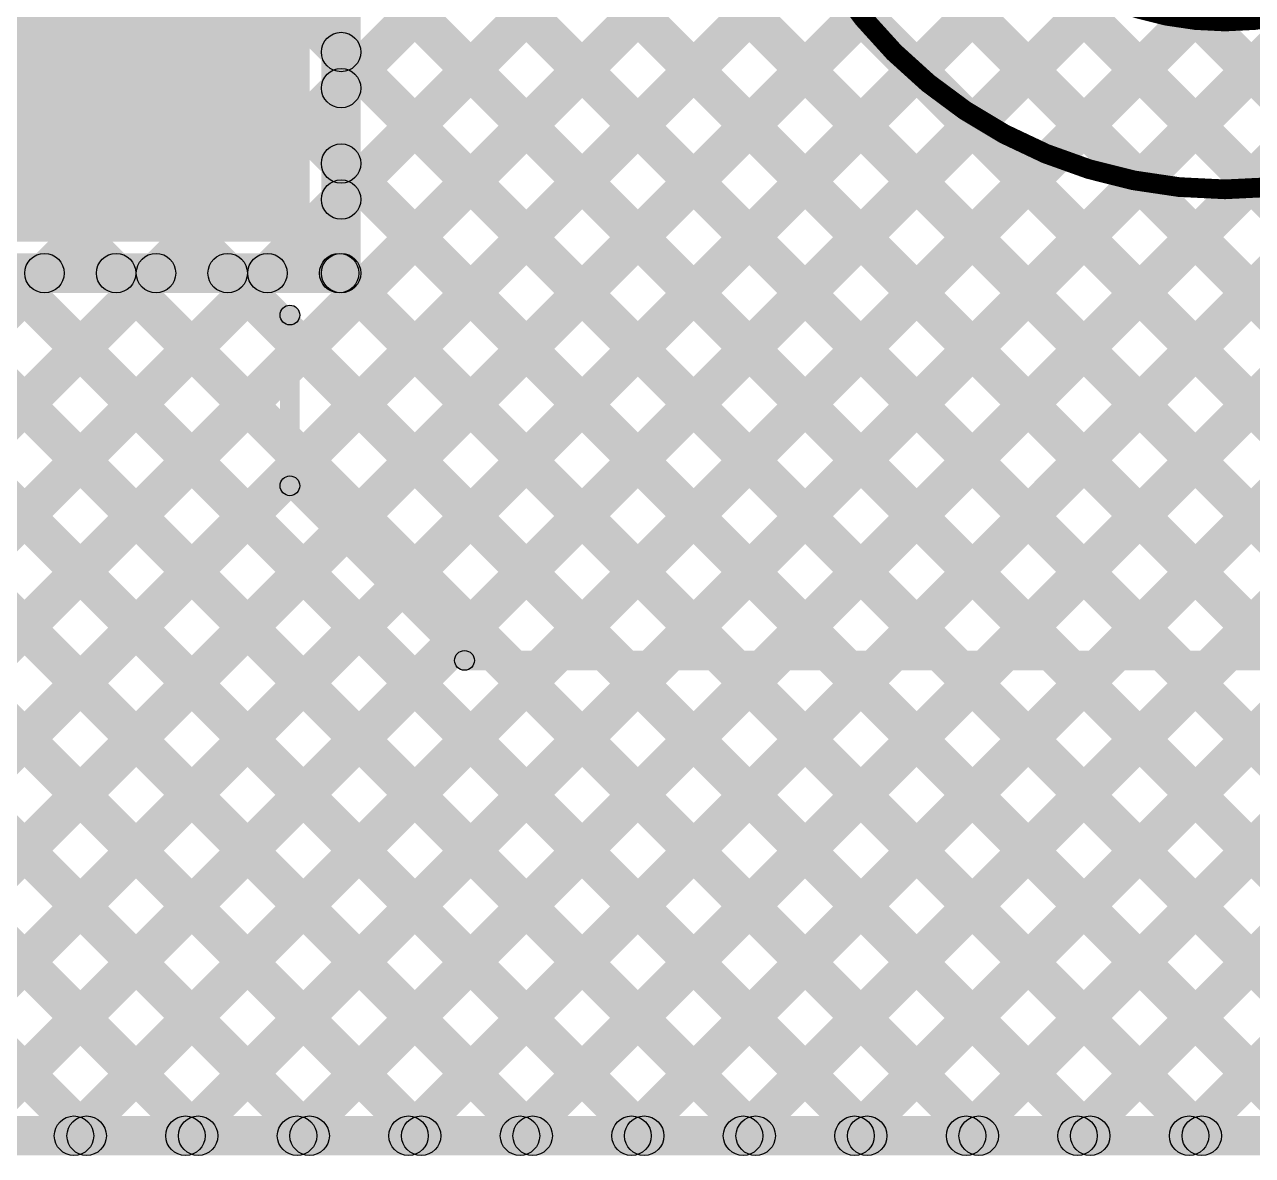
# Model space of a CAD drawing. Header units: millimetres. Extents: x -0.22 to 4.11, y -0.25 to 2.01.
# Drawn here: x 3.211 to 3.5225, y 0.0094 to 0.2962 of the extents above; entities that cross this region are included whole.
import ezdxf

# ---------------------------------------------------------------- set-up
doc = ezdxf.new("R2010")
doc.units = ezdxf.units.MM
doc.header["$MEASUREMENT"] = 0
for name, color, linetype in [('BottomLayer', 5, 'Continuous'), ('TopLayer', 1, 'Continuous'), ('TopOverlay', 2, 'Continuous'), ('TopPaste', 8, 'Continuous'), ('TopSolder', 216, 'Continuous')]:
    doc.layers.add(name, color=color, linetype=linetype)

# ---------------------------------------------------------------- blocks, each defined once
blk = doc.blocks.new('TS_1103S_C_C_3')
at = {"layer": 'TopLayer'}
blk.add_hatch(color=1, dxfattribs=at).paths.add_polyline_path([(0.23622, 0.12795), (0.35433, 0.12795), (0.35433, 0.0689), (0.23622, 0.0689)])
at = {"layer": 'TopOverlay'}
for points in [[(0.19291, 0.24069), (0.19291, 0.23569), (-0.19291, 0.23569), (-0.19291, 0.24069)], [(0.23897, 0.19567), (0.23544, 0.19213), (0.19115, 0.23642), (0.19468, 0.23996)], [(0.2347, 0.1939), (0.2397, 0.1939), (0.2397, 0.15059), (0.2347, 0.15059)]]:
    blk.add_hatch(color=2, dxfattribs=at).paths.add_polyline_path(points)
h = blk.add_hatch(color=2, dxfattribs=at)
edge = h.paths.add_edge_path()
edge.add_arc((0.19291, 0.23819), 0.0025, 0, 360)
h = blk.add_hatch(color=2, dxfattribs=at)
edge = h.paths.add_edge_path()
edge.add_arc((0.19291, 0.23819), 0.0025, 0, 360)
h = blk.add_hatch(color=2, dxfattribs=at)
edge = h.paths.add_edge_path()
edge.add_arc((0.2372, 0.1939), 0.0025, 0, 360)
h = blk.add_hatch(color=2, dxfattribs=at)
edge = h.paths.add_edge_path()
edge.add_arc((0.2372, 0.1939), 0.0025, 0, 360)
h = blk.add_hatch(color=2, dxfattribs=at)
edge = h.paths.add_edge_path()
edge.add_arc((0.2372, 0.15059), 0.0025, 0, 360)
at = {"layer": 'TopPaste'}
blk.add_hatch(color=8, dxfattribs=at).paths.add_polyline_path([(0.23622, 0.12795), (0.35433, 0.12795), (0.35433, 0.0689), (0.23622, 0.0689)])
at = {"layer": 'TopSolder'}
blk.add_hatch(color=216, dxfattribs=at).paths.add_polyline_path([(0.23222, 0.13195), (0.35833, 0.13195), (0.35833, 0.0649), (0.23222, 0.0649)])
at = {"layer": 'TopOverlay'}
for points, const_width in [([(0.1187, 0, 1), (-0.1187, 0, 1)], 0.005), ([(0.07363, 0, 1), (-0.07363, 0, 1)], 0.01)]:
    blk.add_lwpolyline(points, format="xyb", close=True, dxfattribs=dict(at, const_width=const_width))
for centre in [(0.19291, 0.23819), (0.19291, 0.23819), (0.2372, 0.1939), (0.2372, 0.1939), (0.2372, 0.15059)]:
    blk.add_circle(centre, 0.0025, dxfattribs=at)

msp = doc.modelspace()

# ---------------------------------------------------------------- hatches: boundary and pattern name
at = {"layer": 'BottomLayer'}
for points in [[(2.28168, 1.51809), (2.28875, 1.52516), (3.75005, 0.06387), (3.74297, 0.0568)], [(2.28168, 1.51809), (2.28875, 1.52516), (3.75005, 0.06387), (3.74297, 0.0568)], [(2.28168, 1.48981), (2.28875, 1.49688), (3.73773, 0.04791), (3.73066, 0.04084)], [(2.28168, 1.48981), (2.28875, 1.49688), (3.73773, 0.04791), (3.73066, 0.04084)], [(2.28168, 1.46153), (2.28875, 1.4686), (3.72904, 0.02832), (3.72196, 0.02124)], [(2.28168, 1.46153), (2.28875, 1.4686), (3.72904, 0.02832), (3.72196, 0.02124)], [(2.28168, 1.43324), (2.28875, 1.44031), (3.71114, 0.01792), (3.70407, 0.01085)], [(2.28168, 1.43324), (2.28875, 1.44031), (3.71114, 0.01792), (3.70407, 0.01085)], [(2.28168, 1.40496), (2.28875, 1.41203), (3.68286, 0.01792), (3.67579, 0.01085)], [(2.28168, 1.40496), (2.28875, 1.41203), (3.68286, 0.01792), (3.67579, 0.01085)], [(2.28168, 1.37667), (2.28875, 1.38375), (3.65458, 0.01792), (3.6475, 0.01085)], [(2.28168, 1.37667), (2.28875, 1.38375), (3.65458, 0.01792), (3.6475, 0.01085)], [(2.28168, 1.34839), (2.28875, 1.35546), (3.62629, 0.01792), (3.61922, 0.01085)], [(2.28168, 1.34839), (2.28875, 1.35546), (3.62629, 0.01792), (3.61922, 0.01085)], [(2.28168, 1.32011), (2.28875, 1.32718), (3.59801, 0.01792), (3.59094, 0.01085)], [(2.28168, 1.32011), (2.28875, 1.32718), (3.59801, 0.01792), (3.59094, 0.01085)], [(2.28168, 1.29182), (2.28875, 1.29889), (3.56972, 0.01792), (3.56265, 0.01085)], [(2.28168, 1.29182), (2.28875, 1.29889), (3.56972, 0.01792), (3.56265, 0.01085)], [(2.28168, 1.26354), (2.28875, 1.27061), (3.54144, 0.01792), (3.53437, 0.01085)], [(2.28168, 1.26354), (2.28875, 1.27061), (3.54144, 0.01792), (3.53437, 0.01085)], [(2.28168, 1.23525), (2.28875, 1.24232), (3.51315, 0.01792), (3.50608, 0.01085)], [(2.28168, 1.23525), (2.28875, 1.24232), (3.51315, 0.01792), (3.50608, 0.01085)], [(2.28168, 1.20697), (2.28875, 1.21404), (3.48487, 0.01792), (3.4778, 0.01085)], [(2.28168, 1.20697), (2.28875, 1.21404), (3.48487, 0.01792), (3.4778, 0.01085)], [(2.28168, 1.17868), (2.28875, 1.18575), (3.45659, 0.01792), (3.44951, 0.01085)], [(2.28168, 1.17868), (2.28875, 1.18575), (3.45659, 0.01792), (3.44951, 0.01085)], [(2.28168, 1.1504), (2.28875, 1.15747), (3.4283, 0.01792), (3.42123, 0.01085)], [(2.28168, 1.1504), (2.28875, 1.15747), (3.4283, 0.01792), (3.42123, 0.01085)], [(2.28168, 1.12212), (2.28875, 1.12919), (3.40002, 0.01792), (3.39295, 0.01085)], [(2.28168, 1.12212), (2.28875, 1.12919), (3.40002, 0.01792), (3.39295, 0.01085)], [(2.28168, 1.09383), (2.28875, 1.1009), (3.37173, 0.01792), (3.36466, 0.01085)], [(2.28168, 1.09383), (2.28875, 1.1009), (3.37173, 0.01792), (3.36466, 0.01085)], [(2.28168, 1.06555), (2.28875, 1.07262), (3.34345, 0.01792), (3.33638, 0.01085)], [(2.28168, 1.06555), (2.28875, 1.07262), (3.34345, 0.01792), (3.33638, 0.01085)], [(2.28168, 1.03726), (2.28875, 1.04433), (3.31516, 0.01792), (3.30809, 0.01085)], [(2.28168, 1.03726), (2.28875, 1.04433), (3.31516, 0.01792), (3.30809, 0.01085)], [(2.28168, 1.00898), (2.28875, 1.01605), (3.28688, 0.01792), (3.27981, 0.01085)], [(2.28168, 1.00898), (2.28875, 1.01605), (3.28688, 0.01792), (3.27981, 0.01085)], [(2.28168, 0.98069), (2.28875, 0.98776), (3.2586, 0.01792), (3.25152, 0.01085)], [(2.28168, 0.98069), (2.28875, 0.98776), (3.2586, 0.01792), (3.25152, 0.01085)], [(2.28168, 0.95241), (2.28875, 0.95948), (3.23031, 0.01792), (3.22324, 0.01085)], [(2.28168, 0.95241), (2.28875, 0.95948), (3.23031, 0.01792), (3.22324, 0.01085)], [(2.94426, 0.01085), (2.93719, 0.01792), (3.791, 0.87173), (3.79807, 0.86466)], [(2.94426, 0.01085), (2.93719, 0.01792), (3.791, 0.87173), (3.79807, 0.86466)], [(2.97254, 0.01085), (2.96547, 0.01792), (3.791, 0.84345), (3.79807, 0.83638)], [(2.97254, 0.01085), (2.96547, 0.01792), (3.791, 0.84345), (3.79807, 0.83638)], [(3.00083, 0.01085), (2.99376, 0.01792), (3.791, 0.81516), (3.79807, 0.80809)], [(3.00083, 0.01085), (2.99376, 0.01792), (3.791, 0.81516), (3.79807, 0.80809)], [(3.02911, 0.01085), (3.02204, 0.01792), (3.791, 0.78688), (3.79807, 0.77981)], [(3.02911, 0.01085), (3.02204, 0.01792), (3.791, 0.78688), (3.79807, 0.77981)], [(3.0574, 0.01085), (3.05033, 0.01792), (3.791, 0.75859), (3.79807, 0.75152)], [(3.0574, 0.01085), (3.05033, 0.01792), (3.791, 0.75859), (3.79807, 0.75152)], [(3.08568, 0.01085), (3.07861, 0.01792), (3.791, 0.73031), (3.79807, 0.72324)], [(3.08568, 0.01085), (3.07861, 0.01792), (3.791, 0.73031), (3.79807, 0.72324)], [(3.11397, 0.01085), (3.10689, 0.01792), (3.791, 0.70202), (3.79807, 0.69495)], [(3.11397, 0.01085), (3.10689, 0.01792), (3.791, 0.70202), (3.79807, 0.69495)], [(3.14225, 0.01085), (3.13518, 0.01792), (3.791, 0.67374), (3.79807, 0.66667)], [(3.14225, 0.01085), (3.13518, 0.01792), (3.791, 0.67374), (3.79807, 0.66667)], [(3.17053, 0.01085), (3.16346, 0.01792), (3.791, 0.64546), (3.79807, 0.63839)], [(3.17053, 0.01085), (3.16346, 0.01792), (3.791, 0.64546), (3.79807, 0.63839)], [(3.19882, 0.01085), (3.19175, 0.01792), (3.791, 0.61717), (3.79807, 0.6101)], [(3.19882, 0.01085), (3.19175, 0.01792), (3.791, 0.61717), (3.79807, 0.6101)], [(3.2271, 0.01085), (3.22003, 0.01792), (3.791, 0.58889), (3.79807, 0.58182)], [(3.2271, 0.01085), (3.22003, 0.01792), (3.791, 0.58889), (3.79807, 0.58182)], [(3.25539, 0.01085), (3.24832, 0.01792), (3.677, 0.4466), (3.68407, 0.43953)], [(3.25539, 0.01085), (3.24832, 0.01792), (3.677, 0.4466), (3.68407, 0.43953)], [(3.28367, 0.01085), (3.2766, 0.01792), (3.677, 0.41832), (3.68407, 0.41125)], [(3.28367, 0.01085), (3.2766, 0.01792), (3.677, 0.41832), (3.68407, 0.41125)], [(3.31196, 0.01085), (3.30488, 0.01792), (3.677, 0.39003), (3.68407, 0.38296)], [(3.31196, 0.01085), (3.30488, 0.01792), (3.677, 0.39003), (3.68407, 0.38296)], [(3.34024, 0.01085), (3.33317, 0.01792), (3.677, 0.36175), (3.68407, 0.35468)], [(3.34024, 0.01085), (3.33317, 0.01792), (3.677, 0.36175), (3.68407, 0.35468)], [(3.36852, 0.01085), (3.36145, 0.01792), (3.677, 0.33347), (3.68407, 0.3264)], [(3.36852, 0.01085), (3.36145, 0.01792), (3.677, 0.33347), (3.68407, 0.3264)], [(3.39681, 0.01085), (3.38974, 0.01792), (3.677, 0.30518), (3.68407, 0.29811)], [(3.39681, 0.01085), (3.38974, 0.01792), (3.677, 0.30518), (3.68407, 0.29811)], [(3.42509, 0.01085), (3.41802, 0.01792), (3.677, 0.2769), (3.68407, 0.26983)], [(3.42509, 0.01085), (3.41802, 0.01792), (3.677, 0.2769), (3.68407, 0.26983)], [(3.45338, 0.01085), (3.44631, 0.01792), (3.677, 0.24861), (3.68407, 0.24154)], [(3.45338, 0.01085), (3.44631, 0.01792), (3.677, 0.24861), (3.68407, 0.24154)], [(3.48166, 0.01085), (3.47459, 0.01792), (3.68062, 0.22395), (3.68769, 0.21688)], [(3.48166, 0.01085), (3.47459, 0.01792), (3.68062, 0.22395), (3.68769, 0.21688)], [(3.50995, 0.01085), (3.50288, 0.01792), (3.70891, 0.22395), (3.71598, 0.21688)], [(3.50995, 0.01085), (3.50288, 0.01792), (3.70891, 0.22395), (3.71598, 0.21688)], [(2.69453, 0.00939), (2.69453, 0.01939), (3.72304, 0.01939), (3.72304, 0.00939)], [(2.69453, 0.00939), (2.69453, 0.01939), (3.72304, 0.01939), (3.72304, 0.00939)]]:
    msp.add_hatch(color=5, dxfattribs=at).paths.add_polyline_path(points)
h = msp.add_hatch(color=5, dxfattribs=at)
edge = h.paths.add_edge_path()
edge.add_arc((3.22357, 0.01439), 0.005, 0, 360)
h = msp.add_hatch(color=5, dxfattribs=at)
edge = h.paths.add_edge_path()
edge.add_arc((3.22357, 0.01439), 0.005, 0, 360)
h = msp.add_hatch(color=5, dxfattribs=at)
edge = h.paths.add_edge_path()
edge.add_arc((3.22678, 0.01439), 0.005, 0, 360)
h = msp.add_hatch(color=5, dxfattribs=at)
edge = h.paths.add_edge_path()
edge.add_arc((3.22678, 0.01439), 0.005, 0, 360)
h = msp.add_hatch(color=5, dxfattribs=at)
edge = h.paths.add_edge_path()
edge.add_arc((3.25185, 0.01439), 0.005, 0, 360)
h = msp.add_hatch(color=5, dxfattribs=at)
edge = h.paths.add_edge_path()
edge.add_arc((3.25185, 0.01439), 0.005, 0, 360)
h = msp.add_hatch(color=5, dxfattribs=at)
edge = h.paths.add_edge_path()
edge.add_arc((3.25506, 0.01439), 0.005, 0, 360)
h = msp.add_hatch(color=5, dxfattribs=at)
edge = h.paths.add_edge_path()
edge.add_arc((3.25506, 0.01439), 0.005, 0, 360)
h = msp.add_hatch(color=5, dxfattribs=at)
edge = h.paths.add_edge_path()
edge.add_arc((3.28014, 0.01439), 0.005, 0, 360)
h = msp.add_hatch(color=5, dxfattribs=at)
edge = h.paths.add_edge_path()
edge.add_arc((3.28014, 0.01439), 0.005, 0, 360)
h = msp.add_hatch(color=5, dxfattribs=at)
edge = h.paths.add_edge_path()
edge.add_arc((3.28334, 0.01439), 0.005, 0, 360)
h = msp.add_hatch(color=5, dxfattribs=at)
edge = h.paths.add_edge_path()
edge.add_arc((3.28334, 0.01439), 0.005, 0, 360)
h = msp.add_hatch(color=5, dxfattribs=at)
edge = h.paths.add_edge_path()
edge.add_arc((3.30842, 0.01439), 0.005, 0, 360)
h = msp.add_hatch(color=5, dxfattribs=at)
edge = h.paths.add_edge_path()
edge.add_arc((3.30842, 0.01439), 0.005, 0, 360)
h = msp.add_hatch(color=5, dxfattribs=at)
edge = h.paths.add_edge_path()
edge.add_arc((3.31163, 0.01439), 0.005, 0, 360)
h = msp.add_hatch(color=5, dxfattribs=at)
edge = h.paths.add_edge_path()
edge.add_arc((3.31163, 0.01439), 0.005, 0, 360)
h = msp.add_hatch(color=5, dxfattribs=at)
edge = h.paths.add_edge_path()
edge.add_arc((3.3367, 0.01439), 0.005, 0, 360)
h = msp.add_hatch(color=5, dxfattribs=at)
edge = h.paths.add_edge_path()
edge.add_arc((3.3367, 0.01439), 0.005, 0, 360)
h = msp.add_hatch(color=5, dxfattribs=at)
edge = h.paths.add_edge_path()
edge.add_arc((3.33991, 0.01439), 0.005, 0, 360)
h = msp.add_hatch(color=5, dxfattribs=at)
edge = h.paths.add_edge_path()
edge.add_arc((3.33991, 0.01439), 0.005, 0, 360)
h = msp.add_hatch(color=5, dxfattribs=at)
edge = h.paths.add_edge_path()
edge.add_arc((3.36499, 0.01439), 0.005, 0, 360)
h = msp.add_hatch(color=5, dxfattribs=at)
edge = h.paths.add_edge_path()
edge.add_arc((3.36499, 0.01439), 0.005, 0, 360)
h = msp.add_hatch(color=5, dxfattribs=at)
edge = h.paths.add_edge_path()
edge.add_arc((3.3682, 0.01439), 0.005, 0, 360)
h = msp.add_hatch(color=5, dxfattribs=at)
edge = h.paths.add_edge_path()
edge.add_arc((3.3682, 0.01439), 0.005, 0, 360)
h = msp.add_hatch(color=5, dxfattribs=at)
edge = h.paths.add_edge_path()
edge.add_arc((3.39327, 0.01439), 0.005, 0, 360)
h = msp.add_hatch(color=5, dxfattribs=at)
edge = h.paths.add_edge_path()
edge.add_arc((3.39327, 0.01439), 0.005, 0, 360)
h = msp.add_hatch(color=5, dxfattribs=at)
edge = h.paths.add_edge_path()
edge.add_arc((3.39648, 0.01439), 0.005, 0, 360)
h = msp.add_hatch(color=5, dxfattribs=at)
edge = h.paths.add_edge_path()
edge.add_arc((3.39648, 0.01439), 0.005, 0, 360)
h = msp.add_hatch(color=5, dxfattribs=at)
edge = h.paths.add_edge_path()
edge.add_arc((3.42156, 0.01439), 0.005, 0, 360)
h = msp.add_hatch(color=5, dxfattribs=at)
edge = h.paths.add_edge_path()
edge.add_arc((3.42156, 0.01439), 0.005, 0, 360)
h = msp.add_hatch(color=5, dxfattribs=at)
edge = h.paths.add_edge_path()
edge.add_arc((3.42477, 0.01439), 0.005, 0, 360)
h = msp.add_hatch(color=5, dxfattribs=at)
edge = h.paths.add_edge_path()
edge.add_arc((3.42477, 0.01439), 0.005, 0, 360)
h = msp.add_hatch(color=5, dxfattribs=at)
edge = h.paths.add_edge_path()
edge.add_arc((3.44984, 0.01439), 0.005, 0, 360)
h = msp.add_hatch(color=5, dxfattribs=at)
edge = h.paths.add_edge_path()
edge.add_arc((3.44984, 0.01439), 0.005, 0, 360)
h = msp.add_hatch(color=5, dxfattribs=at)
edge = h.paths.add_edge_path()
edge.add_arc((3.45305, 0.01439), 0.005, 0, 360)
h = msp.add_hatch(color=5, dxfattribs=at)
edge = h.paths.add_edge_path()
edge.add_arc((3.45305, 0.01439), 0.005, 0, 360)
h = msp.add_hatch(color=5, dxfattribs=at)
edge = h.paths.add_edge_path()
edge.add_arc((3.47813, 0.01439), 0.005, 0, 360)
h = msp.add_hatch(color=5, dxfattribs=at)
edge = h.paths.add_edge_path()
edge.add_arc((3.47813, 0.01439), 0.005, 0, 360)
h = msp.add_hatch(color=5, dxfattribs=at)
edge = h.paths.add_edge_path()
edge.add_arc((3.48133, 0.01439), 0.005, 0, 360)
h = msp.add_hatch(color=5, dxfattribs=at)
edge = h.paths.add_edge_path()
edge.add_arc((3.48133, 0.01439), 0.005, 0, 360)
h = msp.add_hatch(color=5, dxfattribs=at)
edge = h.paths.add_edge_path()
edge.add_arc((3.50641, 0.01439), 0.005, 0, 360)
h = msp.add_hatch(color=5, dxfattribs=at)
edge = h.paths.add_edge_path()
edge.add_arc((3.50641, 0.01439), 0.005, 0, 360)
h = msp.add_hatch(color=5, dxfattribs=at)
edge = h.paths.add_edge_path()
edge.add_arc((3.50962, 0.01439), 0.005, 0, 360)
h = msp.add_hatch(color=5, dxfattribs=at)
edge = h.paths.add_edge_path()
edge.add_arc((3.50962, 0.01439), 0.005, 0, 360)
at = {"layer": 'TopLayer'}
for points in [[(2.66508, 0.56901), (2.67215, 0.57608), (3.23031, 0.01792), (3.22324, 0.01085)], [(2.66508, 0.56901), (2.67215, 0.57608), (3.23031, 0.01792), (3.22324, 0.01085)], [(2.69337, 0.56901), (2.70044, 0.57608), (3.2586, 0.01792), (3.25152, 0.01085)], [(2.69337, 0.56901), (2.70044, 0.57608), (3.2586, 0.01792), (3.25152, 0.01085)], [(2.72165, 0.56901), (2.72872, 0.57608), (3.28688, 0.01792), (3.27981, 0.01085)], [(2.72165, 0.56901), (2.72872, 0.57608), (3.28688, 0.01792), (3.27981, 0.01085)], [(2.74994, 0.56901), (2.75701, 0.57608), (3.31516, 0.01792), (3.30809, 0.01085)], [(2.74994, 0.56901), (2.75701, 0.57608), (3.31516, 0.01792), (3.30809, 0.01085)], [(2.77822, 0.56901), (2.78529, 0.57608), (3.34345, 0.01792), (3.33638, 0.01085)], [(2.77822, 0.56901), (2.78529, 0.57608), (3.34345, 0.01792), (3.33638, 0.01085)], [(3.23076, 0.56901), (3.23784, 0.57608), (3.75005, 0.06387), (3.74297, 0.0568)], [(3.23076, 0.56901), (3.23784, 0.57608), (3.75005, 0.06387), (3.74297, 0.0568)], [(3.28778, 0.48372), (3.29485, 0.49079), (3.73773, 0.04791), (3.73066, 0.04084)], [(3.28778, 0.48372), (3.29485, 0.49079), (3.73773, 0.04791), (3.73066, 0.04084)], [(3.28778, 0.45543), (3.29485, 0.4625), (3.72904, 0.02832), (3.72196, 0.02124)], [(3.28778, 0.45543), (3.29485, 0.4625), (3.72904, 0.02832), (3.72196, 0.02124)], [(3.1753, 0.42649), (3.18237, 0.43356), (3.59801, 0.01792), (3.59094, 0.01085)], [(3.1753, 0.42649), (3.18237, 0.43356), (3.59801, 0.01792), (3.59094, 0.01085)], [(3.20358, 0.42649), (3.21065, 0.43356), (3.62629, 0.01792), (3.61922, 0.01085)], [(3.20358, 0.42649), (3.21065, 0.43356), (3.62629, 0.01792), (3.61922, 0.01085)], [(3.23187, 0.42649), (3.23894, 0.43356), (3.65458, 0.01792), (3.6475, 0.01085)], [(3.23187, 0.42649), (3.23894, 0.43356), (3.65458, 0.01792), (3.6475, 0.01085)], [(3.26015, 0.42649), (3.26722, 0.43356), (3.68286, 0.01792), (3.67579, 0.01085)], [(3.26015, 0.42649), (3.26722, 0.43356), (3.68286, 0.01792), (3.67579, 0.01085)], [(3.28778, 0.42715), (3.29485, 0.43422), (3.71114, 0.01792), (3.70407, 0.01085)], [(3.28778, 0.42715), (3.29485, 0.43422), (3.71114, 0.01792), (3.70407, 0.01085)], [(3.29485, 0.27659), (3.28778, 0.28366), (3.42574, 0.42162), (3.43281, 0.41455)], [(3.29485, 0.27659), (3.28778, 0.28366), (3.42574, 0.42162), (3.43281, 0.41455)], [(3.29485, 0.2483), (3.28778, 0.25537), (3.43988, 0.40748), (3.44695, 0.40041)], [(3.29485, 0.2483), (3.28778, 0.25537), (3.43988, 0.40748), (3.44695, 0.40041)], [(3.08568, 0.01085), (3.07861, 0.01792), (3.45402, 0.39334), (3.46109, 0.38626)], [(3.08568, 0.01085), (3.07861, 0.01792), (3.45402, 0.39334), (3.46109, 0.38626)], [(3.11397, 0.01085), (3.10689, 0.01792), (3.46817, 0.37919), (3.47524, 0.37212)], [(3.11397, 0.01085), (3.10689, 0.01792), (3.46817, 0.37919), (3.47524, 0.37212)], [(3.14225, 0.01085), (3.13518, 0.01792), (3.48231, 0.36505), (3.48938, 0.35798)], [(3.14225, 0.01085), (3.13518, 0.01792), (3.48231, 0.36505), (3.48938, 0.35798)], [(3.17053, 0.01085), (3.16346, 0.01792), (3.49645, 0.35091), (3.50352, 0.34384)], [(3.17053, 0.01085), (3.16346, 0.01792), (3.49645, 0.35091), (3.50352, 0.34384)], [(3.19882, 0.01085), (3.19175, 0.01792), (3.51059, 0.33677), (3.51766, 0.3297)], [(3.19882, 0.01085), (3.19175, 0.01792), (3.51059, 0.33677), (3.51766, 0.3297)], [(3.2271, 0.01085), (3.22003, 0.01792), (3.52473, 0.32262), (3.5318, 0.31555)], [(3.2271, 0.01085), (3.22003, 0.01792), (3.52473, 0.32262), (3.5318, 0.31555)], [(3.29631, 0.23317), (3.28631, 0.23317), (3.28631, 0.31623), (3.29631, 0.31623)], [(3.29631, 0.23317), (3.28631, 0.23317), (3.28631, 0.31623), (3.29631, 0.31623)], [(3.25539, 0.01085), (3.24832, 0.01792), (3.53888, 0.30848), (3.54595, 0.30141)], [(3.25539, 0.01085), (3.24832, 0.01792), (3.53888, 0.30848), (3.54595, 0.30141)], [(3.28367, 0.01085), (3.2766, 0.01792), (3.55302, 0.29434), (3.56009, 0.28727)], [(3.28367, 0.01085), (3.2766, 0.01792), (3.55302, 0.29434), (3.56009, 0.28727)], [(3.28778, 0.28573), (3.29485, 0.2928), (3.56972, 0.01792), (3.56265, 0.01085)], [(3.28778, 0.28573), (3.29485, 0.2928), (3.56972, 0.01792), (3.56265, 0.01085)], [(3.31196, 0.01085), (3.30488, 0.01792), (3.56716, 0.2802), (3.57423, 0.27313)], [(3.31196, 0.01085), (3.30488, 0.01792), (3.56716, 0.2802), (3.57423, 0.27313)], [(3.34024, 0.01085), (3.33317, 0.01792), (3.5813, 0.26606), (3.58837, 0.25898)], [(3.34024, 0.01085), (3.33317, 0.01792), (3.5813, 0.26606), (3.58837, 0.25898)], [(3.28778, 0.25744), (3.29485, 0.26451), (3.54144, 0.01792), (3.53437, 0.01085)], [(3.28778, 0.25744), (3.29485, 0.26451), (3.54144, 0.01792), (3.53437, 0.01085)], [(3.36852, 0.01085), (3.36145, 0.01792), (3.59575, 0.25222), (3.60282, 0.24515)], [(3.36852, 0.01085), (3.36145, 0.01792), (3.59575, 0.25222), (3.60282, 0.24515)], [(3.39681, 0.01085), (3.38974, 0.01792), (3.61805, 0.24624), (3.62512, 0.23917)], [(3.39681, 0.01085), (3.38974, 0.01792), (3.61805, 0.24624), (3.62512, 0.23917)], [(3.42509, 0.01085), (3.41802, 0.01792), (3.64634, 0.24624), (3.65341, 0.23917)], [(3.42509, 0.01085), (3.41802, 0.01792), (3.64634, 0.24624), (3.65341, 0.23917)], [(3.45338, 0.01085), (3.44631, 0.01792), (3.67462, 0.24624), (3.68169, 0.23917)], [(3.45338, 0.01085), (3.44631, 0.01792), (3.67462, 0.24624), (3.68169, 0.23917)], [(3.48166, 0.01085), (3.47459, 0.01792), (3.70291, 0.24624), (3.70998, 0.23917)], [(3.48166, 0.01085), (3.47459, 0.01792), (3.70291, 0.24624), (3.70998, 0.23917)], [(3.50995, 0.01085), (3.50288, 0.01792), (3.73119, 0.24624), (3.73826, 0.23917)], [(3.50995, 0.01085), (3.50288, 0.01792), (3.73119, 0.24624), (3.73826, 0.23917)], [(3.00083, 0.01085), (2.99376, 0.01792), (3.21255, 0.23671), (3.21962, 0.22964)], [(3.00083, 0.01085), (2.99376, 0.01792), (3.21255, 0.23671), (3.21962, 0.22964)], [(3.02911, 0.01085), (3.02204, 0.01792), (3.24083, 0.23671), (3.2479, 0.22964)], [(3.02911, 0.01085), (3.02204, 0.01792), (3.24083, 0.23671), (3.2479, 0.22964)], [(3.0574, 0.01085), (3.05033, 0.01792), (3.26911, 0.23671), (3.27618, 0.22964)], [(3.0574, 0.01085), (3.05033, 0.01792), (3.26911, 0.23671), (3.27618, 0.22964)], [(3.14587, 0.22964), (3.15295, 0.23671), (3.37173, 0.01792), (3.36466, 0.01085)], [(3.14587, 0.22964), (3.15295, 0.23671), (3.37173, 0.01792), (3.36466, 0.01085)], [(3.1492, 0.22817), (3.1492, 0.23817), (3.29131, 0.23817), (3.29131, 0.22817)], [(3.1492, 0.22817), (3.1492, 0.23817), (3.29131, 0.23817), (3.29131, 0.22817)], [(3.17416, 0.22964), (3.18123, 0.23671), (3.40002, 0.01792), (3.39295, 0.01085)], [(3.17416, 0.22964), (3.18123, 0.23671), (3.40002, 0.01792), (3.39295, 0.01085)], [(3.20244, 0.22964), (3.20951, 0.23671), (3.4283, 0.01792), (3.42123, 0.01085)], [(3.20244, 0.22964), (3.20951, 0.23671), (3.4283, 0.01792), (3.42123, 0.01085)], [(3.23073, 0.22964), (3.2378, 0.23671), (3.45659, 0.01792), (3.44951, 0.01085)], [(3.23073, 0.22964), (3.2378, 0.23671), (3.45659, 0.01792), (3.44951, 0.01085)], [(3.25901, 0.22964), (3.26608, 0.23671), (3.48487, 0.01792), (3.4778, 0.01085)], [(3.25901, 0.22964), (3.26608, 0.23671), (3.48487, 0.01792), (3.4778, 0.01085)], [(3.2873, 0.22964), (3.29437, 0.23671), (3.51315, 0.01792), (3.50608, 0.01085)], [(3.2873, 0.22964), (3.29437, 0.23671), (3.51315, 0.01792), (3.50608, 0.01085)], [(2.69453, 0.00939), (2.69453, 0.01939), (3.72304, 0.01939), (3.72304, 0.00939)], [(2.69453, 0.00939), (2.69453, 0.01939), (3.72304, 0.01939), (3.72304, 0.00939)]]:
    msp.add_hatch(color=1, dxfattribs=at).paths.add_polyline_path(points)
h = msp.add_hatch(color=1, dxfattribs=at)
edge = h.paths.add_edge_path()
edge.add_arc((3.29131, 0.28926), 0.005, 0, 360)
h = msp.add_hatch(color=1, dxfattribs=at)
edge = h.paths.add_edge_path()
edge.add_arc((3.29131, 0.28926), 0.005, 0, 360)
h = msp.add_hatch(color=1, dxfattribs=at)
edge = h.paths.add_edge_path()
edge.add_arc((3.29131, 0.28012), 0.005, 0, 360)
h = msp.add_hatch(color=1, dxfattribs=at)
edge = h.paths.add_edge_path()
edge.add_arc((3.29131, 0.28012), 0.005, 0, 360)
h = msp.add_hatch(color=1, dxfattribs=at)
edge = h.paths.add_edge_path()
edge.add_arc((3.29131, 0.26098), 0.005, 0, 360)
h = msp.add_hatch(color=1, dxfattribs=at)
edge = h.paths.add_edge_path()
edge.add_arc((3.29131, 0.26098), 0.005, 0, 360)
h = msp.add_hatch(color=1, dxfattribs=at)
edge = h.paths.add_edge_path()
edge.add_arc((3.29131, 0.25184), 0.005, 0, 360)
h = msp.add_hatch(color=1, dxfattribs=at)
edge = h.paths.add_edge_path()
edge.add_arc((3.29131, 0.25184), 0.005, 0, 360)
h = msp.add_hatch(color=1, dxfattribs=at)
edge = h.paths.add_edge_path()
edge.add_arc((3.21608, 0.23317), 0.005, 0, 360)
h = msp.add_hatch(color=1, dxfattribs=at)
edge = h.paths.add_edge_path()
edge.add_arc((3.21608, 0.23317), 0.005, 0, 360)
h = msp.add_hatch(color=1, dxfattribs=at)
edge = h.paths.add_edge_path()
edge.add_arc((3.23426, 0.23317), 0.005, 0, 360)
h = msp.add_hatch(color=1, dxfattribs=at)
edge = h.paths.add_edge_path()
edge.add_arc((3.23426, 0.23317), 0.005, 0, 360)
h = msp.add_hatch(color=1, dxfattribs=at)
edge = h.paths.add_edge_path()
edge.add_arc((3.24437, 0.23317), 0.005, 0, 360)
h = msp.add_hatch(color=1, dxfattribs=at)
edge = h.paths.add_edge_path()
edge.add_arc((3.24437, 0.23317), 0.005, 0, 360)
h = msp.add_hatch(color=1, dxfattribs=at)
edge = h.paths.add_edge_path()
edge.add_arc((3.26255, 0.23317), 0.005, 0, 360)
h = msp.add_hatch(color=1, dxfattribs=at)
edge = h.paths.add_edge_path()
edge.add_arc((3.26255, 0.23317), 0.005, 0, 360)
h = msp.add_hatch(color=1, dxfattribs=at)
edge = h.paths.add_edge_path()
edge.add_arc((3.27265, 0.23317), 0.005, 0, 360)
h = msp.add_hatch(color=1, dxfattribs=at)
edge = h.paths.add_edge_path()
edge.add_arc((3.27265, 0.23317), 0.005, 0, 360)
h = msp.add_hatch(color=1, dxfattribs=at)
edge = h.paths.add_edge_path()
edge.add_arc((3.29083, 0.23317), 0.005, 0, 360)
h = msp.add_hatch(color=1, dxfattribs=at)
edge = h.paths.add_edge_path()
edge.add_arc((3.29083, 0.23317), 0.005, 0, 360)
h = msp.add_hatch(color=1, dxfattribs=at)
edge = h.paths.add_edge_path()
edge.add_arc((3.29131, 0.23317), 0.005, 0, 360)
h = msp.add_hatch(color=1, dxfattribs=at)
edge = h.paths.add_edge_path()
edge.add_arc((3.29131, 0.23317), 0.005, 0, 360)
h = msp.add_hatch(color=1, dxfattribs=at)
edge = h.paths.add_edge_path()
edge.add_arc((3.29131, 0.23317), 0.005, 0, 360)
h = msp.add_hatch(color=1, dxfattribs=at)
edge = h.paths.add_edge_path()
edge.add_arc((3.29131, 0.23317), 0.005, 0, 360)
h = msp.add_hatch(color=1, dxfattribs=at)
edge = h.paths.add_edge_path()
edge.add_arc((3.22357, 0.01439), 0.005, 0, 360)
h = msp.add_hatch(color=1, dxfattribs=at)
edge = h.paths.add_edge_path()
edge.add_arc((3.22357, 0.01439), 0.005, 0, 360)
h = msp.add_hatch(color=1, dxfattribs=at)
edge = h.paths.add_edge_path()
edge.add_arc((3.22678, 0.01439), 0.005, 0, 360)
h = msp.add_hatch(color=1, dxfattribs=at)
edge = h.paths.add_edge_path()
edge.add_arc((3.22678, 0.01439), 0.005, 0, 360)
h = msp.add_hatch(color=1, dxfattribs=at)
edge = h.paths.add_edge_path()
edge.add_arc((3.25185, 0.01439), 0.005, 0, 360)
h = msp.add_hatch(color=1, dxfattribs=at)
edge = h.paths.add_edge_path()
edge.add_arc((3.25185, 0.01439), 0.005, 0, 360)
h = msp.add_hatch(color=1, dxfattribs=at)
edge = h.paths.add_edge_path()
edge.add_arc((3.25506, 0.01439), 0.005, 0, 360)
h = msp.add_hatch(color=1, dxfattribs=at)
edge = h.paths.add_edge_path()
edge.add_arc((3.25506, 0.01439), 0.005, 0, 360)
h = msp.add_hatch(color=1, dxfattribs=at)
edge = h.paths.add_edge_path()
edge.add_arc((3.28014, 0.01439), 0.005, 0, 360)
h = msp.add_hatch(color=1, dxfattribs=at)
edge = h.paths.add_edge_path()
edge.add_arc((3.28014, 0.01439), 0.005, 0, 360)
h = msp.add_hatch(color=1, dxfattribs=at)
edge = h.paths.add_edge_path()
edge.add_arc((3.28334, 0.01439), 0.005, 0, 360)
h = msp.add_hatch(color=1, dxfattribs=at)
edge = h.paths.add_edge_path()
edge.add_arc((3.28334, 0.01439), 0.005, 0, 360)
h = msp.add_hatch(color=1, dxfattribs=at)
edge = h.paths.add_edge_path()
edge.add_arc((3.30842, 0.01439), 0.005, 0, 360)
h = msp.add_hatch(color=1, dxfattribs=at)
edge = h.paths.add_edge_path()
edge.add_arc((3.30842, 0.01439), 0.005, 0, 360)
h = msp.add_hatch(color=1, dxfattribs=at)
edge = h.paths.add_edge_path()
edge.add_arc((3.31163, 0.01439), 0.005, 0, 360)
h = msp.add_hatch(color=1, dxfattribs=at)
edge = h.paths.add_edge_path()
edge.add_arc((3.31163, 0.01439), 0.005, 0, 360)
h = msp.add_hatch(color=1, dxfattribs=at)
edge = h.paths.add_edge_path()
edge.add_arc((3.3367, 0.01439), 0.005, 0, 360)
h = msp.add_hatch(color=1, dxfattribs=at)
edge = h.paths.add_edge_path()
edge.add_arc((3.3367, 0.01439), 0.005, 0, 360)
h = msp.add_hatch(color=1, dxfattribs=at)
edge = h.paths.add_edge_path()
edge.add_arc((3.33991, 0.01439), 0.005, 0, 360)
h = msp.add_hatch(color=1, dxfattribs=at)
edge = h.paths.add_edge_path()
edge.add_arc((3.33991, 0.01439), 0.005, 0, 360)
h = msp.add_hatch(color=1, dxfattribs=at)
edge = h.paths.add_edge_path()
edge.add_arc((3.36499, 0.01439), 0.005, 0, 360)
h = msp.add_hatch(color=1, dxfattribs=at)
edge = h.paths.add_edge_path()
edge.add_arc((3.36499, 0.01439), 0.005, 0, 360)
h = msp.add_hatch(color=1, dxfattribs=at)
edge = h.paths.add_edge_path()
edge.add_arc((3.3682, 0.01439), 0.005, 0, 360)
h = msp.add_hatch(color=1, dxfattribs=at)
edge = h.paths.add_edge_path()
edge.add_arc((3.3682, 0.01439), 0.005, 0, 360)
h = msp.add_hatch(color=1, dxfattribs=at)
edge = h.paths.add_edge_path()
edge.add_arc((3.39327, 0.01439), 0.005, 0, 360)
h = msp.add_hatch(color=1, dxfattribs=at)
edge = h.paths.add_edge_path()
edge.add_arc((3.39327, 0.01439), 0.005, 0, 360)
h = msp.add_hatch(color=1, dxfattribs=at)
edge = h.paths.add_edge_path()
edge.add_arc((3.39648, 0.01439), 0.005, 0, 360)
h = msp.add_hatch(color=1, dxfattribs=at)
edge = h.paths.add_edge_path()
edge.add_arc((3.39648, 0.01439), 0.005, 0, 360)
h = msp.add_hatch(color=1, dxfattribs=at)
edge = h.paths.add_edge_path()
edge.add_arc((3.42156, 0.01439), 0.005, 0, 360)
h = msp.add_hatch(color=1, dxfattribs=at)
edge = h.paths.add_edge_path()
edge.add_arc((3.42156, 0.01439), 0.005, 0, 360)
h = msp.add_hatch(color=1, dxfattribs=at)
edge = h.paths.add_edge_path()
edge.add_arc((3.42477, 0.01439), 0.005, 0, 360)
h = msp.add_hatch(color=1, dxfattribs=at)
edge = h.paths.add_edge_path()
edge.add_arc((3.42477, 0.01439), 0.005, 0, 360)
h = msp.add_hatch(color=1, dxfattribs=at)
edge = h.paths.add_edge_path()
edge.add_arc((3.44984, 0.01439), 0.005, 0, 360)
h = msp.add_hatch(color=1, dxfattribs=at)
edge = h.paths.add_edge_path()
edge.add_arc((3.44984, 0.01439), 0.005, 0, 360)
h = msp.add_hatch(color=1, dxfattribs=at)
edge = h.paths.add_edge_path()
edge.add_arc((3.45305, 0.01439), 0.005, 0, 360)
h = msp.add_hatch(color=1, dxfattribs=at)
edge = h.paths.add_edge_path()
edge.add_arc((3.45305, 0.01439), 0.005, 0, 360)
h = msp.add_hatch(color=1, dxfattribs=at)
edge = h.paths.add_edge_path()
edge.add_arc((3.47813, 0.01439), 0.005, 0, 360)
h = msp.add_hatch(color=1, dxfattribs=at)
edge = h.paths.add_edge_path()
edge.add_arc((3.47813, 0.01439), 0.005, 0, 360)
h = msp.add_hatch(color=1, dxfattribs=at)
edge = h.paths.add_edge_path()
edge.add_arc((3.48133, 0.01439), 0.005, 0, 360)
h = msp.add_hatch(color=1, dxfattribs=at)
edge = h.paths.add_edge_path()
edge.add_arc((3.48133, 0.01439), 0.005, 0, 360)
h = msp.add_hatch(color=1, dxfattribs=at)
edge = h.paths.add_edge_path()
edge.add_arc((3.50641, 0.01439), 0.005, 0, 360)
h = msp.add_hatch(color=1, dxfattribs=at)
edge = h.paths.add_edge_path()
edge.add_arc((3.50641, 0.01439), 0.005, 0, 360)
h = msp.add_hatch(color=1, dxfattribs=at)
edge = h.paths.add_edge_path()
edge.add_arc((3.50962, 0.01439), 0.005, 0, 360)
h = msp.add_hatch(color=1, dxfattribs=at)
edge = h.paths.add_edge_path()
edge.add_arc((3.50962, 0.01439), 0.005, 0, 360)

# ---------------------------------------------------------------- linework, layer by layer
at = {"layer": 'BottomLayer'}
for centre in [(3.22357, 0.01439), (3.22357, 0.01439), (3.22678, 0.01439), (3.22678, 0.01439), (3.25185, 0.01439), (3.25185, 0.01439), (3.25506, 0.01439), (3.25506, 0.01439), (3.28014, 0.01439), (3.28014, 0.01439), (3.28334, 0.01439), (3.28334, 0.01439), (3.30842, 0.01439), (3.30842, 0.01439), (3.31163, 0.01439), (3.31163, 0.01439), (3.3367, 0.01439), (3.3367, 0.01439), (3.33991, 0.01439), (3.33991, 0.01439), (3.36499, 0.01439), (3.36499, 0.01439), (3.3682, 0.01439), (3.3682, 0.01439), (3.39327, 0.01439), (3.39327, 0.01439), (3.39648, 0.01439), (3.39648, 0.01439), (3.42156, 0.01439), (3.42156, 0.01439), (3.42477, 0.01439), (3.42477, 0.01439), (3.44984, 0.01439), (3.44984, 0.01439), (3.45305, 0.01439), (3.45305, 0.01439), (3.47813, 0.01439), (3.47813, 0.01439), (3.48133, 0.01439), (3.48133, 0.01439), (3.50641, 0.01439), (3.50641, 0.01439), (3.50962, 0.01439), (3.50962, 0.01439)]:
    msp.add_circle(centre, 0.005, dxfattribs=at)
at = {"layer": 'TopLayer'}
for centre in [(3.29131, 0.28926), (3.29131, 0.28926), (3.29131, 0.28012), (3.29131, 0.28012), (3.29131, 0.26098), (3.29131, 0.26098), (3.29131, 0.25184), (3.29131, 0.25184), (3.21608, 0.23317), (3.21608, 0.23317), (3.23426, 0.23317), (3.23426, 0.23317), (3.24437, 0.23317), (3.24437, 0.23317), (3.26255, 0.23317), (3.26255, 0.23317), (3.27265, 0.23317), (3.27265, 0.23317), (3.29083, 0.23317), (3.29083, 0.23317), (3.29131, 0.23317), (3.29131, 0.23317), (3.29131, 0.23317), (3.29131, 0.23317), (3.22357, 0.01439), (3.22357, 0.01439), (3.22678, 0.01439), (3.22678, 0.01439), (3.25185, 0.01439), (3.25185, 0.01439), (3.25506, 0.01439), (3.25506, 0.01439), (3.28014, 0.01439), (3.28014, 0.01439), (3.28334, 0.01439), (3.28334, 0.01439), (3.30842, 0.01439), (3.30842, 0.01439), (3.31163, 0.01439), (3.31163, 0.01439), (3.3367, 0.01439), (3.3367, 0.01439), (3.33991, 0.01439), (3.33991, 0.01439), (3.36499, 0.01439), (3.36499, 0.01439), (3.3682, 0.01439), (3.3682, 0.01439), (3.39327, 0.01439), (3.39327, 0.01439), (3.39648, 0.01439), (3.39648, 0.01439), (3.42156, 0.01439), (3.42156, 0.01439), (3.42477, 0.01439), (3.42477, 0.01439), (3.44984, 0.01439), (3.44984, 0.01439), (3.45305, 0.01439), (3.45305, 0.01439), (3.47813, 0.01439), (3.47813, 0.01439), (3.48133, 0.01439), (3.48133, 0.01439), (3.50641, 0.01439), (3.50641, 0.01439), (3.50962, 0.01439), (3.50962, 0.01439)]:
    msp.add_circle(centre, 0.005, dxfattribs=at)

# ---------------------------------------------------------------- block references
at = {"rotation": 180}
msp.add_blockref('TS_1103S_C_C_3', (3.51553, 0.37313), dxfattribs=at)

doc.saveas('drawing.dxf')
